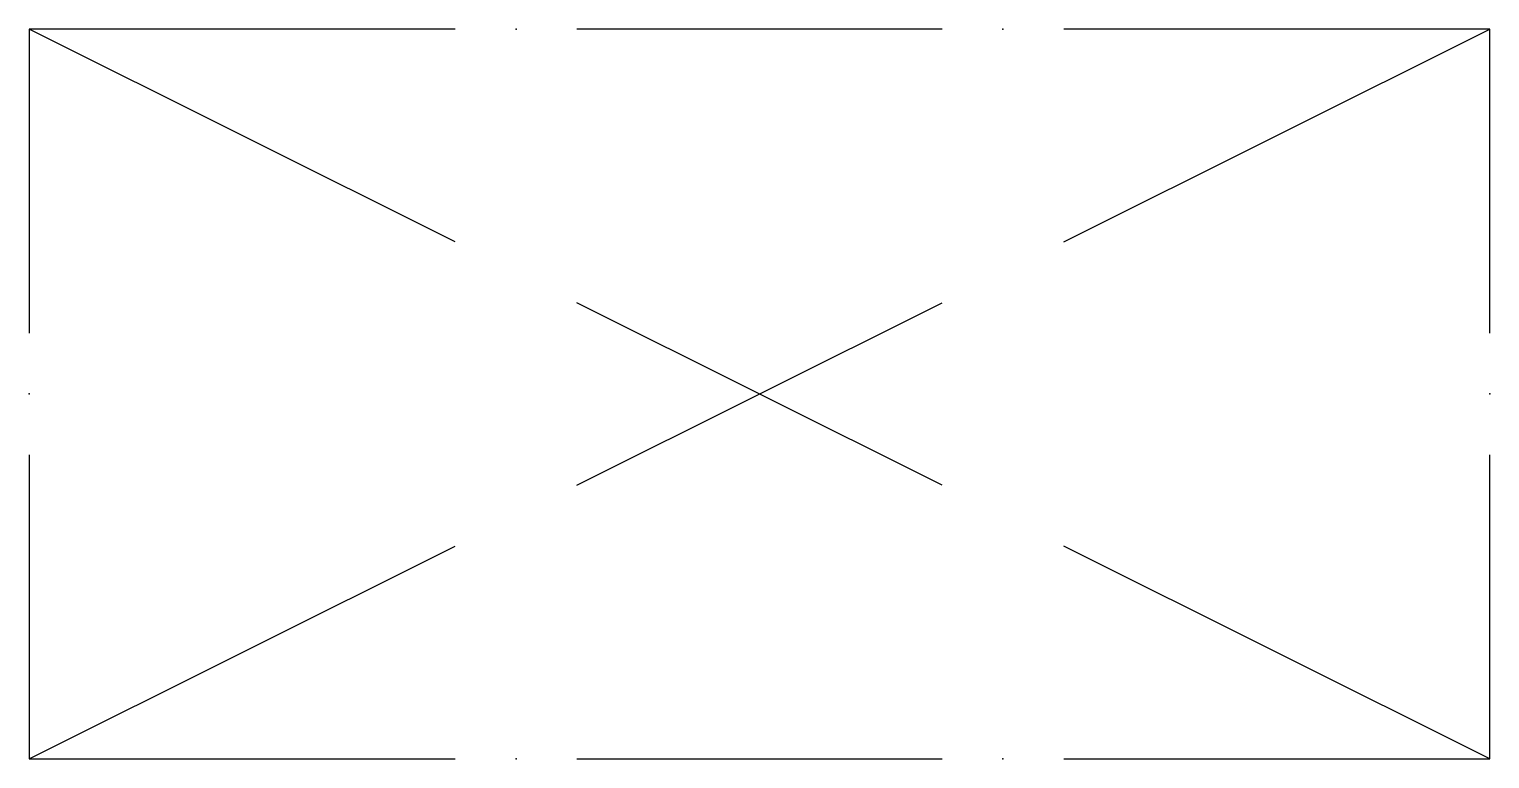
# Model space of a CAD drawing. Header units: millimetres. Extents: x -3 to 3, y 0 to 3.
import ezdxf

# ---------------------------------------------------------------- set-up
doc = ezdxf.new("R2010")
doc.units = ezdxf.units.MM
doc.layers.add('jidou1', color=3, linetype='Continuous')

msp = doc.modelspace()

# ---------------------------------------------------------------- linework, layer by layer
at = {"layer": 'jidou1', "color": 3, "linetype": 'Continuous'}
for p, q in [((-1.25, 3), (-3, 3)), ((-3, 3), (-3, 1.75)), ((-1.25, 2.125), (-3, 3)), ((0.75, 3), (-0.75, 3)), ((3, 3), (1.25, 3)), ((1.25, 2.125), (3, 3)), ((3, 1.75), (3, 3)), ((-0.75, 1.125), (0.75, 1.875)), ((0.75, 1.125), (-0.75, 1.875)), ((-3, 1.25), (-3, 0)), ((3, 0), (3, 1.25)), ((-3, 0), (-1.25, 0.875)), ((3, 0), (1.25, 0.875)), ((-0.75, 0), (0.75, 0)), ((1.25, 0), (3, 0)), ((-3, 0), (-1.25, 0))]:
    msp.add_line(p, q, dxfattribs=at)
for p in [(-1, 3), (1, 3), (-3, 1.5), (3, 1.5), (-1, 0), (1, 0)]:
    msp.add_point(p, dxfattribs=at)

doc.saveas('drawing.dxf')
